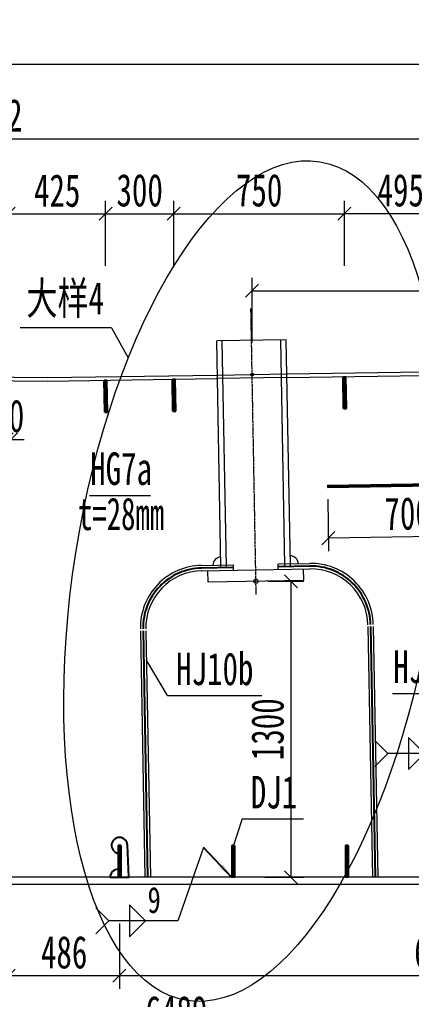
# Model space of a CAD drawing. Header units: millimetres. Extents: x 44597 to 300567, y -113054 to 73044.
# Drawn here: x 148182 to 149904, y -99690 to -95387 of the extents above; entities that cross this region are included whole.
import ezdxf
from ezdxf.enums import TextEntityAlignment as Align

# ---------------------------------------------------------------- set-up
doc = ezdxf.new("R2010")
doc.units = ezdxf.units.MM
doc.linetypes.add('CENTER2', pattern=[28.575, 19.05, -3.175, 3.175, -3.175])
doc.layers.get('Defpoints').update_dxf_attribs({"color": 8})
for name, color, linetype, lineweight in [('Dim', 4, 'Continuous', 15), ('中心线', 2, 'CENTER2', 15), ('文字', 7, 'Continuous', 15), ('细实线', 4, 'Continuous', 15), ('钢板粗线', 1, 'Continuous', 25), ('钢板细线', 6, 'Continuous', 15)]:
    doc.layers.add(name, color=color, linetype=linetype, lineweight=lineweight)
doc.layers.add('Text', color=4, linetype='Continuous')
doc.styles.add('111', font='', dxfattribs={"width": 0.7})
doc.styles.add('BM_Dim', font='', dxfattribs={"width": 0.85})
doc.styles.add('SMEDI', font='', dxfattribs={"width": 0.75})
doc.styles.get("Standard").update_dxf_attribs({"font": ''})
doc.styles.get('111').set_extended_font_data('仿宋_GB2312')
doc.styles.get('BM_Dim').set_extended_font_data('仿宋_GB2312')
doc.styles.get('SMEDI').set_extended_font_data('仿宋_GB2312')
doc.styles.get('Standard').set_extended_font_data('仿宋_GB2312')
doc.dimstyles.new('200', dxfattribs={"dimscale": 0, "dimtxt": 2.5, "dimasz": 1, "dimexe": 1, "dimexo": 1, "dimgap": 0.6, "dimtad": 1, "dimdec": 0, "dimdsep": 46, "dimtxsty": '111', "dimblk": 'OBLIQUE', "dimcen": 0, "dimclrd": 4, "dimclre": 4, "dimclrt": 4, "dimadec": 1, "dimazin": 2, "dimtfac": 1, "dimtdec": 0, "dimtix": 1, "dimtmove": 2, "dimatfit": 3, "dimfxl": 4, "dimfxlon": 1, "dimtolj": 1, "dimlwd": -1, "dimlwe": -1, "dimarcsym": 0})
doc.dimstyles.new('MSteel_1.0_1.0', dxfattribs={"dimtxt": 3, "dimasz": 1.2, "dimexe": 1, "dimexo": 1, "dimgap": 1, "dimtad": 3, "dimtoh": 1, "dimdec": 0, "dimzin": 0, "dimdsep": 46, "dimtxsty": 'Standard', "dimblk": 'ARCHTICK', "dimcen": 0.09, "dimclrd": 3, "dimclre": 3, "dimadec": 0, "dimazin": 0, "dimtfac": 1, "dimtdec": 4, "dimtofl": 0, "dimtmove": 0, "dimatfit": 3, "dimfxl": 1, "dimtolj": 1, "dimtzin": 0, "dimarcsym": 0})

# ---------------------------------------------------------------- blocks, each defined once
blk = doc.blocks.new('_Oblique')
at = {"color": 0, "linetype": 'ByBlock', "lineweight": -2}
blk.add_line((-0.5, -0.5), (0.5, 0.5), dxfattribs=at)
blk = doc.blocks.new('*D3044')
at = {"layer": 'Defpoints', "color": 0, "transparency": 16777216}
for p in [(152504.4, -95910.6), (152504.4, -96896), (143612.1, -96912)]:
    blk.add_point(p, dxfattribs=at)
at = {"layer": '细实线', "color": 4, "transparency": 16777216}
for p, q in [((143612.1, -96139.2), (143612.1, -95853.5)), ((152504.4, -96139.2), (152504.4, -95853.5)), ((143612.1, -95910.6), (152504.4, -95910.6))]:
    blk.add_line(p, q, dxfattribs=at)
at = {"layer": '细实线', "color": 4, "transparency": 16777216, "xscale": 57.14285714285715, "yscale": 57.14285714285715, "zscale": 57.14285714285715, "rotation": 180}
blk.add_blockref('_Oblique', (143612.1, -95910.6), dxfattribs=at)
at = {"layer": '细实线', "color": 4, "transparency": 16777216, "xscale": 57.14285714285715, "yscale": 57.14285714285715, "zscale": 57.14285714285715}
blk.add_blockref('_Oblique', (152504.4, -95910.6), dxfattribs=at)
at = {"layer": '细实线', "color": 4, "transparency": 16777216, "insert": (148058.3, -95808.4), "char_height": 142.86, "attachment_point": 5, "style": '111'}
blk.add_mtext('\\A1;8892', dxfattribs=at)
blk = doc.blocks.new('*D3045')
at = {"layer": 'Defpoints', "color": 0, "transparency": 16777216}
for p in [(152504.4, -95582.9), (140544.1, -96351.5), (152504.4, -96896)]:
    blk.add_point(p, dxfattribs=at)
at = {"layer": '细实线', "color": 4, "transparency": 16777216}
for p, q in [((140544.1, -95811.5), (140544.1, -95525.8)), ((152504.4, -95811.5), (152504.4, -95525.8)), ((140544.1, -95582.9), (152504.4, -95582.9))]:
    blk.add_line(p, q, dxfattribs=at)
at = {"layer": '细实线', "color": 4, "transparency": 16777216, "xscale": 57.14285714285715, "yscale": 57.14285714285715, "zscale": 57.14285714285715, "rotation": 180}
blk.add_blockref('_Oblique', (140544.1, -95582.9), dxfattribs=at)
at = {"layer": '细实线', "color": 4, "transparency": 16777216, "xscale": 57.14285714285715, "yscale": 57.14285714285715, "zscale": 57.14285714285715}
blk.add_blockref('_Oblique', (152504.4, -95582.9), dxfattribs=at)
at = {"layer": '细实线', "color": 4, "transparency": 16777216, "insert": (146524.3, -95480.7), "char_height": 142.86, "attachment_point": 5, "style": '111'}
blk.add_mtext('\\A1;11960', dxfattribs=at)
blk = doc.blocks.new('*D3048')
at = {"layer": 'Defpoints', "color": 0, "transparency": 16777216}
for p in [(145626.8, -99172.4), (152115.6, -99181.5), (145626.8, -99849.2)]:
    blk.add_point(p, dxfattribs=at)
at = {"layer": '细实线', "color": 4, "transparency": 16777216}
for p, q in [((145626.8, -99620.7), (145626.8, -99906.4)), ((152115.6, -99620.7), (152115.6, -99906.4)), ((152115.6, -99849.2), (145626.8, -99849.2))]:
    blk.add_line(p, q, dxfattribs=at)
at = {"layer": '细实线', "color": 4, "transparency": 16777216, "xscale": 57.14285714285715, "yscale": 57.14285714285715, "zscale": 57.14285714285715, "rotation": 180}
blk.add_blockref('_Oblique', (145626.8, -99849.2), dxfattribs=at)
at = {"layer": '细实线', "color": 4, "transparency": 16777216, "xscale": 57.14285714285715, "yscale": 57.14285714285715, "zscale": 57.14285714285715}
blk.add_blockref('_Oblique', (152115.6, -99849.2), dxfattribs=at)
at = {"layer": '细实线', "color": 4, "transparency": 16777216, "insert": (148871.2, -99747), "char_height": 142.86, "attachment_point": 5, "style": '111'}
blk.add_mtext('\\A1;6489', dxfattribs=at)
blk = doc.blocks.new('*D3052')
at = {"layer": 'Defpoints', "color": 0, "transparency": 16777216}
for p in [(149216.3, -97853.5), (149203.1, -99153.5), (149374.2, -99153.5)]:
    blk.add_point(p, dxfattribs=at)
at = {"layer": '细实线', "color": 4, "transparency": 16777216}
for p, q in [((149273.5, -97853.5), (149431.4, -97853.5)), ((149374.2, -97853.5), (149374.2, -99153.5)), ((149260.2, -99153.5), (149431.4, -99153.5))]:
    blk.add_line(p, q, dxfattribs=at)
at = {"layer": '细实线', "color": 4, "transparency": 16777216, "xscale": 57.14285714285715, "yscale": 57.14285714285715, "zscale": 57.14285714285715}
for p, rotation in [((149374.2, -97853.5), 90), ((149374.2, -99153.5), 270)]:
    blk.add_blockref('_Oblique', p, dxfattribs=dict(at, rotation=rotation))
at = {"layer": '细实线', "color": 4, "transparency": 16777216, "insert": (149272, -98503.5), "char_height": 142.86, "attachment_point": 5, "rotation": 90, "style": '111'}
blk.add_mtext('\\A1;1300', dxfattribs=at)
blk = doc.blocks.new('*D3055')
at = {"layer": 'Defpoints', "color": 0, "transparency": 16777216}
for p in [(148559.6, -96239.3), (148134.2, -96949.3), (148559.6, -96971.1)]:
    blk.add_point(p, dxfattribs=at)
at = {"layer": '细实线', "color": 4, "transparency": 16777216}
for p, q in [((148134.2, -96467.9), (148134.2, -96182.2)), ((148559.6, -96467.9), (148559.6, -96182.2)), ((148134.2, -96239.3), (148559.6, -96239.3))]:
    blk.add_line(p, q, dxfattribs=at)
at = {"layer": '细实线', "color": 4, "transparency": 16777216, "xscale": 57.14285714285715, "yscale": 57.14285714285715, "zscale": 57.14285714285715, "rotation": 180}
blk.add_blockref('_Oblique', (148134.2, -96239.3), dxfattribs=at)
at = {"layer": '细实线', "color": 4, "transparency": 16777216, "xscale": 57.14285714285715, "yscale": 57.14285714285715, "zscale": 57.14285714285715}
blk.add_blockref('_Oblique', (148559.6, -96239.3), dxfattribs=at)
at = {"layer": '细实线', "color": 4, "transparency": 16777216, "insert": (148346.9, -96138.6), "char_height": 142.86, "attachment_point": 5, "style": '111'}
blk.add_mtext('\\A1;425', dxfattribs=at)
blk = doc.blocks.new('*D3066')
at = {"layer": 'Defpoints', "color": 0, "transparency": 16777216}
for p in [(148134.2, -99153.5), (148620.6, -99153.5), (148134.2, -99585.8)]:
    blk.add_point(p, dxfattribs=at)
at = {"layer": '细实线', "color": 4, "transparency": 16777216}
for p, q in [((148134.2, -99357.2), (148134.2, -99643)), ((148620.6, -99357.2), (148620.6, -99643)), ((148620.6, -99585.8), (148134.2, -99585.8))]:
    blk.add_line(p, q, dxfattribs=at)
at = {"layer": '细实线', "color": 4, "transparency": 16777216, "xscale": 57.14285714285715, "yscale": 57.14285714285715, "zscale": 57.14285714285715, "rotation": 180}
blk.add_blockref('_Oblique', (148134.2, -99585.8), dxfattribs=at)
at = {"layer": '细实线', "color": 4, "transparency": 16777216, "xscale": 57.14285714285715, "yscale": 57.14285714285715, "zscale": 57.14285714285715}
blk.add_blockref('_Oblique', (148620.6, -99585.8), dxfattribs=at)
at = {"layer": '细实线', "color": 4, "transparency": 16777216, "insert": (148377.4, -99483.6), "char_height": 142.86, "attachment_point": 5, "style": '111'}
blk.add_mtext('\\A1;486', dxfattribs=at)
blk = doc.blocks.new('*D3072')
at = {"layer": 'Defpoints', "color": 0, "transparency": 16777216}
for p in [(148144.2, -97230.5), (148124.2, -97267.5), (148144.2, -97267.5)]:
    blk.add_point(p, dxfattribs=at)
at = {"layer": '细实线', "color": 4, "transparency": 16777216}
for p, q in [((148124.2, -97230.5), (148124.2, -97173.4)), ((148144.2, -97230.5), (148144.2, -97173.4)), ((148124.2, -97230.5), (148067, -97230.5)), ((148124.2, -97230.5), (148144.2, -97230.5)), ((148144.2, -97230.5), (148201.3, -97230.5))]:
    blk.add_line(p, q, dxfattribs=at)
at = {"layer": '细实线', "color": 4, "transparency": 16777216, "xscale": 57.14285714285715, "yscale": 57.14285714285715, "zscale": 57.14285714285715}
blk.add_blockref('_Oblique', (148124.2, -97230.5), dxfattribs=at)
at = {"layer": '细实线', "color": 4, "transparency": 16777216, "xscale": 57.14285714285715, "yscale": 57.14285714285715, "zscale": 57.14285714285715, "rotation": 180}
blk.add_blockref('_Oblique', (148144.2, -97230.5), dxfattribs=at)
at = {"layer": '细实线', "color": 4, "transparency": 16777216, "insert": (148134.2, -97128.3), "char_height": 142.86, "attachment_point": 5, "style": '111'}
blk.add_mtext('\\A1;20', dxfattribs=at)
blk = doc.blocks.new('角焊缝1')
at = {"layer": 'Dim'}
blk.add_line((-3101.175, 370.223), (-3106.48, 370.223), dxfattribs=at)
blk.add_lwpolyline([(-3104.907, 371.455), (-3104.907, 368.992), (-3103.675, 370.223)], close=True, dxfattribs=at)
blk.add_lwpolyline([(-3107.48, 369.223), (-3106.48, 370.223), (-3107.48, 371.223)], dxfattribs=at)
blk = doc.blocks.new('_ArchTick')
at = {"color": 0, "linetype": 'ByBlock', "const_width": 0.15}
blk.add_lwpolyline([(-0.5, -0.5), (0.5, 0.5)], dxfattribs=at)
blk = doc.blocks.new('*D3100')
at = {"layer": 'Defpoints', "color": 0, "transparency": 16777216}
for p in [(148620.6, -99153.5), (151620.6, -99153.5), (148620.6, -99585.8)]:
    blk.add_point(p, dxfattribs=at)
at = {"layer": '细实线', "color": 4, "transparency": 16777216}
for p, q in [((148620.6, -99357.2), (148620.6, -99643)), ((151620.6, -99357.2), (151620.6, -99643)), ((151620.6, -99585.8), (148620.6, -99585.8))]:
    blk.add_line(p, q, dxfattribs=at)
at = {"layer": '细实线', "color": 4, "transparency": 16777216, "xscale": 57.14285714285715, "yscale": 57.14285714285715, "zscale": 57.14285714285715, "rotation": 180}
blk.add_blockref('_Oblique', (148620.6, -99585.8), dxfattribs=at)
at = {"layer": '细实线', "color": 4, "transparency": 16777216, "xscale": 57.14285714285715, "yscale": 57.14285714285715, "zscale": 57.14285714285715}
blk.add_blockref('_Oblique', (151620.6, -99585.8), dxfattribs=at)
at = {"layer": '细实线', "color": 4, "transparency": 16777216, "insert": (150120.6, -99483.6), "char_height": 142.86, "attachment_point": 5, "style": '111'}
blk.add_mtext('\\A1;6×500', dxfattribs=at)
blk = doc.blocks.new('*D3101')
at = {"layer": 'Defpoints', "color": 0, "transparency": 16777216}
for p in [(149609.6, -96239.3), (149609.6, -96955.3), (150104.5, -96948)]:
    blk.add_point(p, dxfattribs=at)
at = {"layer": '细实线', "color": 4, "transparency": 16777216}
for p, q in [((149609.6, -96467.9), (149609.6, -96182.2)), ((150104.5, -96467.9), (150104.5, -96182.2)), ((150104.5, -96239.3), (149609.6, -96239.3))]:
    blk.add_line(p, q, dxfattribs=at)
at = {"layer": '细实线', "color": 4, "transparency": 16777216, "xscale": 57.14285714285715, "yscale": 57.14285714285715, "zscale": 57.14285714285715, "rotation": 180}
blk.add_blockref('_Oblique', (149609.6, -96239.3), dxfattribs=at)
at = {"layer": '细实线', "color": 4, "transparency": 16777216, "xscale": 57.14285714285715, "yscale": 57.14285714285715, "zscale": 57.14285714285715}
blk.add_blockref('_Oblique', (150104.5, -96239.3), dxfattribs=at)
at = {"layer": '细实线', "color": 4, "transparency": 16777216, "insert": (149857.1, -96137.1), "char_height": 142.86, "attachment_point": 5, "style": '111'}
blk.add_mtext('\\A1;495', dxfattribs=at)
blk = doc.blocks.new('12-140加劲 无过焊孔')
at = {"layer": 'Defpoints'}
blk.add_line((38946.6, 32076.7), (38946.6, 32216.7), dxfattribs=at)
at = {"layer": '钢板粗线', "color": 7}
for p, q in [((38940.6, 32076.7), (38940.6, 32216.7)), ((38940.6, 32216.7), (38952.6, 32216.7)), ((38952.6, 32076.7), (38952.6, 32216.7)), ((38940.6, 32076.7), (38952.6, 32076.7))]:
    blk.add_line(p, q, dxfattribs=at)
blk = doc.blocks.new('*D3111')
at = {"layer": 'Defpoints', "color": 0, "transparency": 16777216}
for p in [(152504.4, -96578), (152504.4, -96896), (149203.9, -96945.5)]:
    blk.add_point(p, dxfattribs=at)
at = {"layer": '细实线', "color": 4, "transparency": 16777216}
for p, q in [((149203.9, -96806.6), (149203.9, -96520.9)), ((152504.4, -96806.6), (152504.4, -96520.9)), ((149203.9, -96578), (152504.4, -96578))]:
    blk.add_line(p, q, dxfattribs=at)
at = {"layer": '细实线', "color": 4, "transparency": 16777216, "xscale": 57.14285714285715, "yscale": 57.14285714285715, "zscale": 57.14285714285715, "rotation": 180}
blk.add_blockref('_Oblique', (149203.9, -96578), dxfattribs=at)
at = {"layer": '细实线', "color": 4, "transparency": 16777216, "xscale": 57.14285714285715, "yscale": 57.14285714285715, "zscale": 57.14285714285715}
blk.add_blockref('_Oblique', (152504.4, -96578), dxfattribs=at)
at = {"layer": '细实线', "color": 4, "transparency": 16777216, "insert": (150854.2, -96475.8), "char_height": 142.86, "attachment_point": 5, "style": '111'}
blk.add_mtext('\\A1;3300', dxfattribs=at)
blk = doc.blocks.new('*D3112')
at = {"layer": 'Defpoints', "color": 0, "transparency": 16777216}
for p in [(148859.6, -96239.3), (148559.6, -96971.1), (148859.6, -96966.6)]:
    blk.add_point(p, dxfattribs=at)
at = {"layer": '细实线', "color": 4, "transparency": 16777216}
for p, q in [((148559.6, -96467.9), (148559.6, -96182.2)), ((148859.6, -96467.9), (148859.6, -96182.2)), ((148559.6, -96239.3), (148859.6, -96239.3))]:
    blk.add_line(p, q, dxfattribs=at)
at = {"layer": '细实线', "color": 4, "transparency": 16777216, "xscale": 57.14285714285715, "yscale": 57.14285714285715, "zscale": 57.14285714285715, "rotation": 180}
blk.add_blockref('_Oblique', (148559.6, -96239.3), dxfattribs=at)
at = {"layer": '细实线', "color": 4, "transparency": 16777216, "xscale": 57.14285714285715, "yscale": 57.14285714285715, "zscale": 57.14285714285715}
blk.add_blockref('_Oblique', (148859.6, -96239.3), dxfattribs=at)
at = {"layer": '细实线', "color": 4, "transparency": 16777216, "insert": (148709.6, -96137.1), "char_height": 142.86, "attachment_point": 5, "style": '111'}
blk.add_mtext('\\A1;300', dxfattribs=at)
blk = doc.blocks.new('*D3113')
at = {"layer": 'Defpoints', "color": 0, "transparency": 16777216}
for p in [(149609.6, -96239.3), (148859.6, -96966.6), (149609.6, -96955.4)]:
    blk.add_point(p, dxfattribs=at)
at = {"layer": '细实线', "color": 4, "transparency": 16777216}
for p, q in [((148859.6, -96467.9), (148859.6, -96182.2)), ((149609.6, -96467.9), (149609.6, -96182.2)), ((148859.6, -96239.3), (149609.6, -96239.3))]:
    blk.add_line(p, q, dxfattribs=at)
at = {"layer": '细实线', "color": 4, "transparency": 16777216, "xscale": 57.14285714285715, "yscale": 57.14285714285715, "zscale": 57.14285714285715, "rotation": 180}
blk.add_blockref('_Oblique', (148859.6, -96239.3), dxfattribs=at)
at = {"layer": '细实线', "color": 4, "transparency": 16777216, "xscale": 57.14285714285715, "yscale": 57.14285714285715, "zscale": 57.14285714285715}
blk.add_blockref('_Oblique', (149609.6, -96239.3), dxfattribs=at)
at = {"layer": '细实线', "color": 4, "transparency": 16777216, "insert": (149234.6, -96137.1), "char_height": 142.86, "attachment_point": 5, "style": '111'}
blk.add_mtext('\\A1;750', dxfattribs=at)
blk = doc.blocks.new('*D3114')
at = {"layer": 'Defpoints', "color": 0, "transparency": 16777216}
for p in [(149535.7, -97436.6), (150235.6, -97426.1), (149539.1, -97664.1)]:
    blk.add_point(p, dxfattribs=at)
at = {"layer": '细实线', "color": 4, "transparency": 16777216}
for p, q in [((149536.5, -97493.7), (149539.9, -97721.2)), ((150236.5, -97483.2), (150239.9, -97710.7)), ((150239, -97653.6), (149539.1, -97664.1))]:
    blk.add_line(p, q, dxfattribs=at)
at = {"layer": '细实线', "color": 4, "transparency": 16777216, "xscale": 57.14285714285715, "yscale": 57.14285714285715, "zscale": 57.14285714285715}
for p, rotation in [((150239, -97653.6), 0.8593722433876247), ((149539.1, -97664.1), 180.8593722433876)]:
    blk.add_blockref('_Oblique', p, dxfattribs=dict(at, rotation=rotation))
at = {"layer": '细实线', "color": 4, "transparency": 16777216, "insert": (149887.5, -97556.6), "char_height": 142.86, "attachment_point": 5, "rotation": 0.8594, "style": '111'}
blk.add_mtext('\\A1;700', dxfattribs=at)

msp = doc.modelspace()

# ---------------------------------------------------------------- linework, layer by layer
at = {"color": 8}
msp.add_line((149535.7, -97436.6), (152099.3, -97398.1), dxfattribs=at)
at = {"layer": 'Defpoints'}
for p, q in [((149724.4, -98052.4), (149744.7, -99153.5)), ((148724.6, -98070.8), (148744.5, -99153.5))]:
    msp.add_line(p, q, dxfattribs=at)
at = {"layer": 'Defpoints', "elevation": 0}
for points in [[(149120.5, -97793.3), (148981.5, -97795.9, 0.414214), (148724.4, -98062.6)], [(149724.2, -98044.2, 0.414214), (149457.5, -97787.1), (149318.5, -97789.7)]]:
    msp.add_lwpolyline(points, format="xyb", dxfattribs=at)
at = {"layer": 'Dim', "color": 8}
for p, q in [((149049.8, -96947.8), (149358, -96943.2)), ((149355.9, -96959.2), (149047.7, -96963.8))]:
    msp.add_line(p, q, dxfattribs=at)
at = {"layer": '中心线', "ltscale": 0.6}
msp.add_line((149221.7, -97911.5), (149198.6, -96656), dxfattribs=at)
at = {"layer": '细实线'}
for p, q in [((148585.6, -96740.3), (148183.9, -96740.3)), ((148585.6, -96740.3), (148659.3, -96872.6)), ((148488.3, -97476.3), (148757.1, -97476.3)), ((148832, -98355.5), (148738.9, -98200.1)), ((148832, -98355.5), (149246.7, -98355.5)), ((149820.9, -98346.3), (150089.7, -98346.3)), ((149160.3, -98897.2), (149115.7, -99030.9)), ((149160.3, -98897.2), (149429, -98897.2))]:
    msp.add_line(p, q, dxfattribs=at)
at = {"layer": '细实线', "color": 8}
msp.add_line((148990, -99022.3), (148877.6, -99345.1), dxfattribs=at)
at = {"layer": '细实线'}
for centre, radius in [((149203.9, -96945.5), 6.27), ((149220.6, -97853.5), 9.48)]:
    msp.add_circle(centre, radius, dxfattribs=at)
msp.add_ellipse((149209.4, -97852.9), major_axis=(-291.6, -1841.9), ratio=0.42395, dxfattribs=at)
at = {"layer": '钢板粗线', "color": 7, "elevation": 0}
msp.add_lwpolyline([(148614.6, -99118.5, 0.414214), (148579.6, -99153.5), (148661.6, -99153.5), (148655.6, -99012, 2.089221), (148614.6, -99048)], format="xyb", dxfattribs=at)
at = {"layer": '钢板细线'}
for p, q in [((149353.6, -96792.7), (149048.7, -96798.3)), ((149066.9, -97790.1), (149048.7, -96798.3)), ((149090.9, -97789.6), (149072.7, -96797.9)), ((149347.9, -97784.9), (149329.6, -96793.1)), ((149371.9, -97784.4), (149353.6, -96792.7)), ((149535.6, -97431.6), (152099.2, -97393.1)), ((149535.8, -97441.6), (152099.4, -97403.1)), ((149535.6, -97431.6), (149535.8, -97441.6)), ((148981.8, -97807.9), (149457.7, -97799.1)), ((149120.3, -97781.3), (149120.7, -97805.3)), ((149318.7, -97801.7), (149318.3, -97777.7)), ((149430.6, -97849.6), (149429.7, -97799.6)), ((149010.7, -97857.3), (149009.8, -97807.3)), ((149430.6, -97849.6), (149010.7, -97857.3)), ((149712.4, -98052.6), (149732.7, -99153.5)), ((149736.4, -98052.1), (149756.7, -99153.5)), ((148712.6, -98071), (148732.5, -99153.5)), ((148736.6, -98070.6), (148756.5, -99153.5)), ((152115.6, -99153.5), (145626.8, -99153.5)), ((152115.6, -99185.5), (145626.8, -99185.5))]:
    msp.add_line(p, q, dxfattribs=at)
at = {"layer": '钢板细线', "elevation": 0}
for points in [[(140544.1, -96881.3), (148304.4, -96959), (149049.8, -96947.8)], [(140544.1, -96897.3), (148304.5, -96975), (149047.7, -96963.8)], [(149355.9, -96959.2), (153142.5, -96902.4)], [(149358, -96943.2), (153142.5, -96886.4)], [(148981.3, -97783.9), (149120.3, -97781.3)], [(149318.3, -97777.7), (149457.2, -97775.1)]]:
    msp.add_lwpolyline(points, dxfattribs=at)
for points in [[(148981.3, -97783.9, 0.414214), (148712.4, -98062.9)], [(149736.2, -98044, 0.414214), (149457.2, -97775.1)], [(149712.2, -98044.5, 0.414214), (149457.7, -97799.1)], [(148981.8, -97807.9, 0.414214), (148736.4, -98062.4)]]:
    msp.add_lwpolyline(points, format="xyb", dxfattribs=at)
at = {"layer": '钢板细线'}
for centre, start, end in [((149066.8, -97782.3), 91.0553, 181.0553), ((149371.8, -97776.7), 1.0553, 91.0553)]:
    msp.add_arc(centre, 35, start, end, dxfattribs=at)

# ---------------------------------------------------------------- block references
at = {"layer": '细实线', "rotation": 0.8593722439355104}
for p in [(110100.6, -129768.3), (110400.6, -129763.8), (111151, -129752.6)]:
    msp.add_blockref('12-140加劲 无过焊孔', p, dxfattribs=at)
at = {"layer": '细实线', "color": 8, "xscale": 57.1428571428572, "yscale": 57.1428571428572, "zscale": 57.1428571428572}
for p in [(327314, -119765.6), (326087.6, -120500.7)]:
    msp.add_blockref('角焊缝1', p, dxfattribs=at)
at = {"layer": '钢板细线', "rotation": 180.000000000002}
for p in [(187567.2, -66936.7), (188067.2, -66936.7), (188567.2, -66936.7)]:
    msp.add_blockref('12-140加劲 无过焊孔', p, dxfattribs=at)

# ---------------------------------------------------------------- texts
at = {"layer": 'Text', "style": 'SMEDI', "width": 0.75}
msp.add_text('9', height=114.3, dxfattribs=at).set_placement((148744, -99253.1), align=Align.MIDDLE_LEFT)
at = {"layer": '文字', "style": 'BM_Dim'}
for s, width, p in [('大样4', 0.7, (148382.3, -96724.7)), ('HG7a', 0.7, (148627.8, -97473.3)), ('t=28mm', 0.65, (148627.8, -97671.6)), ('HJ10b', 0.7, (149039.6, -98352.5)), ('HJ9a', 0.7, (149960.4, -98343.2)), ('DJ1', 0.7, (149299.8, -98894.1))]:
    msp.add_text(s, height=142.86, dxfattribs=dict(at, width=width)).set_placement(p, align=Align.BOTTOM_CENTER)

# ---------------------------------------------------------------- dimensions: what is measured, and where the dimension line sits
at = {"layer": '细实线'}
for base, p1, p2, override, picture, middle in [((152504.4, -95582.9), (140544.1, -96351.5), (152504.4, -96896), {"dimscale": 57.142857, "dimtxsty": '111', "dimblk": 'Oblique'}, '*D3045', (146524.3, -95480.7)), ((152504.4, -95910.6), (143612.1, -96912), (152504.4, -96896), {"dimscale": 57.142857, "dimtxsty": '111', "dimblk": 'Oblique'}, '*D3044', (148058.3, -95808.4)), ((148559.6, -96239.3), (148134.2, -96949.3), (148559.6, -96971.1), {"dimscale": 57.142857, "dimtxsty": '111', "dimblk": 'Oblique'}, '*D3055', (148346.9, -96138.6)), ((148859.6, -96239.3), (148559.6, -96971.1), (148859.6, -96966.6), {"dimscale": 57.142857, "dimtxsty": '111', "dimblk": 'Oblique'}, '*D3112', (148709.6, -96137.1)), ((149609.6, -96239.3), (148859.6, -96966.6), (149609.6, -96955.4), {"dimscale": 57.142857, "dimblk": 'Oblique'}, '*D3113', (149234.6, -96137.1)), ((149609.6, -96239.3), (150104.5, -96948), (149609.6, -96955.3), {"dimscale": 57.142857, "dimblk": 'Oblique'}, '*D3101', (149857.1, -96137.1)), ((152504.4111, -96578.0236), (149203.9136, -96945.4792), (152504.4111, -96895.9718), {"dimscale": 57.142857, "dimblk": 'Oblique'}, '*D3111', (150854.1623, -96475.7842)), ((148144.2, -97230.5), (148124.2, -97267.5), (148144.2, -97267.5), {"dimscale": 57.142857, "dimblk": 'Oblique'}, '*D3072', (148134.2, -97128.3)), ((145626.8, -99849.2), (152115.6, -99181.5), (145626.8, -99172.4), {"dimscale": 57.142857, "dimtxsty": '111', "dimblk": 'Oblique'}, '*D3048', (148871.2, -99747)), ((148134.2, -99585.8), (148620.6, -99153.5), (148134.2, -99153.5), {"dimscale": 57.142857, "dimblk": 'Oblique'}, '*D3066', (148377.4, -99483.6))]:
    dim = msp.add_linear_dim(base=base, p1=p1, p2=p2, dimstyle='200', override=override, dxfattribs=at)
    dim.commit()
    dim.dimension.update_dxf_attribs({"geometry": picture, "text_midpoint": middle})
dim = msp.add_aligned_dim(p1=(150235.6, -97426.1), p2=(149535.7, -97436.6), distance=227.6, dimstyle='200', override={"dimscale": 57.142857, "dimblk": 'Oblique'}, dxfattribs=at)
dim.commit()
dim.dimension.update_dxf_attribs({"geometry": '*D3114', "text_midpoint": (149887.5, -97556.6)})
dim = msp.add_linear_dim(base=(149374.2, -99153.5), p1=(149216.3, -97853.5), p2=(149203.1, -99153.5), angle=90, dimstyle='200', override={"dimscale": 57.142857, "dimblk": 'Oblique'}, dxfattribs=at)
dim.commit()
dim.dimension.update_dxf_attribs({"geometry": '*D3052', "text_midpoint": (149272, -98503.5)})
dim = msp.add_linear_dim(base=(148620.6, -99585.8), p1=(151620.6, -99153.5), p2=(148620.6, -99153.5), text='6×500', dimstyle='200', override={"dimscale": 57.142857, "dimtxsty": '111', "dimblk": 'Oblique'}, dxfattribs=at)
dim.commit()
dim.dimension.update_dxf_attribs({"geometry": '*D3100', "text_midpoint": (150120.6, -99483.6)})

# ---------------------------------------------------------------- leaders
at = {"layer": 'Dim'}
msp.add_leader([(149114.6, -99154), (148990, -99022.3)], dimstyle='MSteel_1.0_1.0', override={"dimscale": 57.142857, "dimclrd": 256}, dxfattribs=at)

doc.saveas('drawing.dxf')
